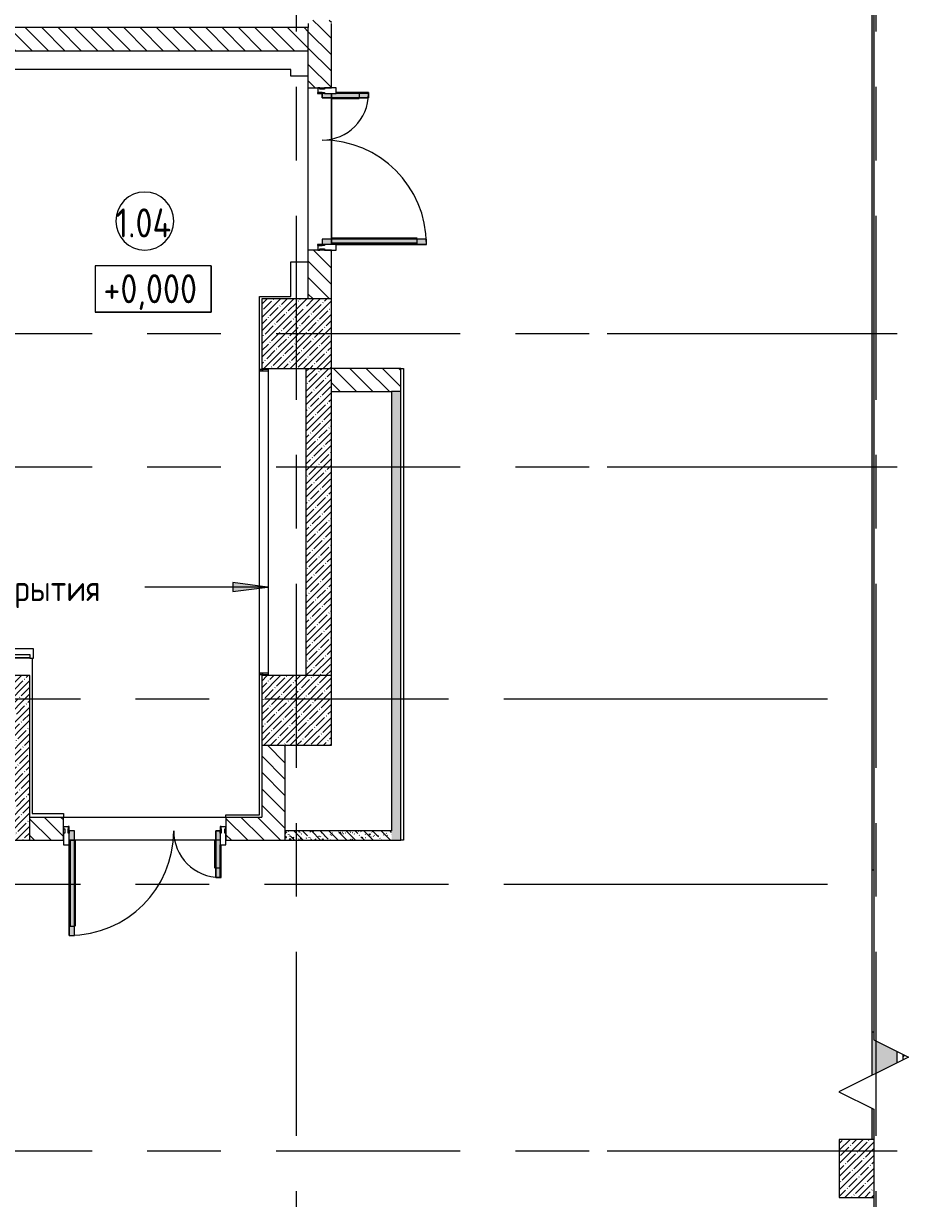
# Model space of a CAD drawing. Header units: millimetres. Extents: x -3129 to 197107, y -8553 to 29000.
# Drawn here: x 30955 to 38588, y 10690 to 20825 of the extents above; entities that cross this region are included whole.
import ezdxf

# ---------------------------------------------------------------- set-up
doc = ezdxf.new("R2010")
doc.units = ezdxf.units.MM
doc.linetypes.add('Осевая', pattern=[3175, 635, -476.25, 1587.5, -476.25])
for name, color, linetype, lineweight in [('A-AREA-IDEN', 7, 'Continuous', 9), ('A-DETL-GENF', 7, 'Continuous', 9), ('A-GLAZ-CWMG', 7, 'Continuous', 9), ('A-WALL', 7, 'Continuous', 9), ('A-WALL-1', 7, 'Continuous', 13), ('G-ANNO-DIMS', 7, 'Continuous', 9), ('G-ANNO-TEXT', 7, 'Continuous', 9), ('I-WALL', 7, 'Continuous', 9), ('S-COLS', 7, 'Continuous', 9), ('Оси', 7, 'Continuous', 9), ('Оси-2', 7, 'Осевая', 9)]:
    doc.layers.add(name, color=color, linetype=linetype, lineweight=lineweight)
for name, color, linetype, lineweight, true_color in [('A-DETL-GENF-1', 7, 'Continuous', 9, 0xaaaaaa), ('A-DETL-GENF-2', 7, 'Continuous', 9, 0xe2e2e2), ('A-DOOR-1', 7, 'Continuous', 9, 0xaaaaaa), ('A-FLOR-1', 7, 'Continuous', 9, 0xaaaaaa), ('A-WALL-PATT-1', 7, 'Continuous', 9, 0x787878), ('I-WALL-1', 7, 'Continuous', 9, 0x787878)]:
    doc.layers.add(name, color=color, linetype=linetype, lineweight=lineweight, true_color=true_color)
doc.styles.add('GOST Common', font='GOST_Common.ttf', dxfattribs={"width": 0.9, "height": 250})
doc.styles.add('GOST Common_4', font='GOST_Common.ttf', dxfattribs={"width": 0.9, "height": 222.003871})
pattern_1 = [(45, (0, 0), (-57.02463, 57.02463), []), (45, (57.025, 0), (-57.02463, 57.02463), [100.806, -20.161, 3.353, -16.808])]
pattern_2 = [(135, (0, 0), (-70.71068, -70.71068), [])]
pattern_3 = [(135, (0, 0), (-75.43415, -75.43415), [106.68, -17.78, 3.556, -17.78]), (135, (0, 75.39), (-75.43415, -75.43415), []), (50, (0, 0), (127.52922, -11.15758), [13.335, -146.685]), (355, (0, 0), (-24.66966, 133.74002), [10.668, -117.348]), (100.451, (10.63, -0.93), (102.85973, 122.58178), [11.333, -124.663]), (46.184, (0, 35.56), (189.75516, -29.43036), [20.002, -220.027]), (96.636, (15.81, 33.1), (166.1822, 173.1996), [17, -186.995]), (351.184, (0, 35.56), (166.1839, 173.1976), [16.002, -176.022]), (21, (17.78, 26.67), (106.13027, -71.58603), [13.335, -146.685]), (326, (17.78, 26.67), (43.26188, 128.93175), [10.668, -117.348]), (71.451, (26.62, 20.7), (149.39198, 57.34505), [11.333, -124.663]), (37.5, (0, 0), (2.16223, 59.18836), [3.353, -112.573, 3.353, -115.773, -117.792]), (37.5, (0, 0), (2.16223, 59.18836), [-235.052, 3.353, -114.44]), (7.5, (0, 0), (46.77386, 70.12615), [3.353, -64.567, 3.353, -109.906, -44.894]), (7.5, (0, 0), (46.77386, 70.12615), [-181.178, 3.353, -41.542]), (327.5, (-39.65, 0), (94.91367, -4.010093), [3.353, -41.097, 3.353, -135.331, -184.023]), (327.5, (-39.65, 0), (94.91367, -4.010093), [-183.134, 3.353, -180.67]), (317.5, (-57.43, 0), (103.69057, 17.79882), [3.353, -54.432, 3.353, -88.748, -130.683]), (317.5, (-57.43, 0), (103.69057, 17.79882), [-149.885, 3.353, -127.33])]

# ---------------------------------------------------------------- blocks, each defined once
blk = doc.blocks.new('BSC_Колонна _Прямоугольная - 600х600-V23-План монтажа стен и перегородок 2 этажа  в осях 1-12')
at = {"layer": 'S-COLS'}
h = blk.add_hatch(dxfattribs=at)
h.set_pattern_fill('FP_35', color=256, style=0, pattern_type=2)
h.set_pattern_definition([(45, (-33310, -18150), (-57.02463, 57.02463), []), (45, (-33252.975, -18150), (-57.02463, 57.02463), [100.806, -20.161, 3.353, -16.808])])
h.paths.add_polyline_path([(-300, -300), (300, -300), (300, 300), (-300, 300)])
for p, q in [((300, 300), (-300, 300)), ((-300, 300), (-300, -300)), ((300, -300), (300, 300)), ((-300, -300), (300, -300))]:
    blk.add_line(p, q, dxfattribs=at)
blk = doc.blocks.new('BSC_Колонна _Прямоугольная - 600х600-V31-План монтажа стен и перегородок 2 этажа  в осях 1-12')
at = {"layer": 'S-COLS'}
h = blk.add_hatch(dxfattribs=at)
h.set_pattern_fill('FP_38', color=256, style=0, pattern_type=2)
h.set_pattern_definition([(45, (-33310, -14900), (-57.02463, 57.02463), []), (45, (-33252.975, -14900), (-57.02463, 57.02463), [100.806, -20.161, 3.353, -16.808])])
h.paths.add_polyline_path([(-300, -300), (300, -300), (300, 300), (-300, 300), (-300, -63)])
for p, q in [((300, 300), (-300, 300)), ((-300, 300), (-300, -300)), ((300, -300), (300, 300)), ((-300, -300), (300, -300))]:
    blk.add_line(p, q, dxfattribs=at)
blk = doc.blocks.new('BSC_Колонна _Прямоугольная - 500х500-V62-План монтажа стен и перегородок 2 этажа  в осях 1-12')
at = {"layer": 'S-COLS'}
h = blk.add_hatch(dxfattribs=at)
h.set_pattern_fill('FP_77', color=256, style=0, pattern_type=2)
h.set_pattern_definition([(45, (-38240, -10950), (-57.02463, 57.02463), []), (45, (-38182.975, -10950), (-57.02463, 57.02463), [100.806, -20.161, 3.353, -16.808])])
h.paths.add_polyline_path([(-250, -250), (48, -250), (48, 250), (-250, 250)])
for p, q in [((48, 250), (-250, 250)), ((-250, 250), (-250, -250)), ((-250, -250), (48, -250))]:
    blk.add_line(p, q, dxfattribs=at)
blk = doc.blocks.new('Прямоугольный импост - Импост структурный с накладкой - 160мм Темный-32479175-План монтажа стен и перегородок 2 этажа  в осях 1-12')
at = {"layer": 'A-GLAZ-CWMG'}
for p, q in [((-50, 40), (-50, 140)), ((-50, 140), (0, 140)), ((0, 140), (0, 40)), ((-40, 40), (-50, 40)), ((-50, -17), (-50, 0)), ((-50, 0), (-40, 0)), ((-40, 0), (-40, 40)), ((-10, 40), (-10, 0)), ((0, 40), (-10, 40)), ((-10, 0), (0, 0)), ((0, 0), (0, -17)), ((0, -17), (-50, -17))]:
    blk.add_line(p, q, dxfattribs=at)
blk = doc.blocks.new('Дверь_Витражная_остекление_ - Д-39_л_ Актовый-32481803-План монтажа стен и перегородок 2 этажа  в осях 1-12')
at = {"layer": 'A-DETL-GENF-2'}
for points in [[(605, 920), (605, 20), (650, 20), (650, 920)], [(-660, 420), (-660, 140), (-650, 140), (-650, 40), (-660, 40), (-660, 20), (-615, 20), (-615, 420), (-650, 420)]]:
    blk.add_hatch(color=256, dxfattribs=at).paths.add_polyline_path(points)
at = {"layer": 'A-DETL-GENF-1'}
for p, q in [((650, 920), (605, 920)), ((605, 920), (605, 20)), ((650, 920), (605, 920)), ((605, 920), (605, 20)), ((650, 920), (650, 140)), ((650, 140), (650, 920)), ((596, 840), (596, 100)), ((650, 840), (605, 840)), ((640, 840), (640, 100)), ((-660, 420), (-615, 420)), ((-660, 420), (-660, 140)), ((-615, 420), (-660, 420)), ((-660, 420), (-660, 140)), ((-615, 420), (-615, 20)), ((-615, 20), (-615, 420)), ((-660, 340), (-615, 340)), ((-650, 340), (-650, 140)), ((-606, 340), (-606, 100)), ((-650, 100), (-615, 100)), ((-615, 20), (-650, 20)), ((-650, 20), (-615, 20)), ((650, 100), (605, 100)), ((605, 20), (650, 20)), ((605, 20), (650, 20)), ((650, 40), (650, 20)), ((650, 20), (650, 40))]:
    blk.add_line(p, q, dxfattribs=at)
at = {"layer": 'A-DOOR-1'}
for p, q in [((650, 920), (650, 140)), ((-650, 420), (-650, 140)), ((-650, 20), (-660, 20)), ((-660, 20), (-660, -20)), ((-650, 40), (-650, 20)), ((-650, -20), (-650, 20)), ((650, 40), (650, 20)), ((660, 20), (650, 20)), ((650, 20), (650, -20)), ((660, -20), (660, 20)), ((-660, -20), (-650, -20)), ((650, -20), (660, -20))]:
    blk.add_line(p, q, dxfattribs=at)
for centre, radius, start, end in [((650, 20), 900, 90, 180), ((-650, 20), 400, 360, 90)]:
    blk.add_arc(centre, radius, start, end, dxfattribs=at)
blk = doc.blocks.new('Прямоугольный импост - Импост структурный с накладкой - 160мм Темный-32479277-План монтажа стен и перегородок 2 этажа  в осях 1-12')
at = {"layer": 'A-GLAZ-CWMG'}
for p, q in [((0, 140), (-50, 140)), ((-50, 140), (-50, 40)), ((0, 40), (0, 140)), ((-50, 40), (-40, 40)), ((-40, 0), (-50, 0)), ((-50, 0), (-50, -17)), ((-40, 40), (-40, 0)), ((-10, 0), (-10, 40)), ((-10, 40), (0, 40)), ((0, 0), (-10, 0)), ((0, -17), (0, 0)), ((-50, -17), (0, -17))]:
    blk.add_line(p, q, dxfattribs=at)
blk = doc.blocks.new('Стены наклон_ амфитеатр - Стены наклон_ амфитеатр-32992696-План монтажа стен и перегородок 2 этажа  в осях 1-12')
at = {"layer": 'A-WALL-PATT-1'}
h = blk.add_hatch(dxfattribs=at)
h.set_pattern_fill('FP_92', color=256, style=0, pattern_type=2)
h.set_pattern_definition([(0, (26444.5, 15393.4), (0, 246.1), []), (90, (26444.5, 15393.4), (-1300, 8e-14), [])])
h.paths.add_polyline_path([(30993, 15354), (31010, 15354), (31010, 15381), (21879, 15381), (21879, 15354), (30643, 15354)])
h = blk.add_hatch(dxfattribs=at)
h.set_pattern_fill('FP_91', color=256, style=0, pattern_type=2)
h.set_pattern_definition([(180, (26444.5, 15352), (-4e-13, -3050), []), (270, (26444.5, 15352), (1300, 8e-14), [])])
h.paths.add_polyline_path([(30991, 15350), (31010, 15350), (31010, 15354), (21879, 15354), (21879, 15350), (30643, 15350)])
at = {"layer": 'A-WALL'}
for p, q in [((31041, 15431), (30590, 15431)), ((31041, 15350), (31041, 15431)), ((30590, 15381), (31010, 15381)), ((31010, 15354), (30590, 15354)), ((31010, 15350), (30590, 15350)), ((31010, 15381), (31010, 15350)), ((31010, 15350), (31041, 15350))]:
    blk.add_line(p, q, dxfattribs=at)
blk = doc.blocks.new('DET_L_Линия разрыва - М100-30654710-План монтажа стен и перегородок 2 этажа  в осях 1-12')
at = {"layer": 'A-DETL-GENF'}
for p, q in [((11890, 300), (11740, 0)), ((12190, -300), (11890, 300)), ((11740, 0), (0, 0)), ((12340, 0), (12190, -300)), ((24080, 0), (12340, 0))]:
    blk.add_line(p, q, dxfattribs=at)
blk = doc.blocks.new('Марка_Помещения - Номер-25198446-План монтажа стен и перегородок 2 этажа  в осях 1-12')
at = {"layer": 'A-AREA-IDEN'}
for start, end in [(360, 180), (180, 360)]:
    blk.add_arc((0, 0), 2.5, start, end, dxfattribs=at)
blk = doc.blocks.new('Высотные отметки - 10х4_h_-17668695-План монтажа стен и перегородок 2 этажа  в осях 1-12')
at = {"layer": 'G-ANNO-DIMS'}
for p, q in [((-5, 4), (-5, 0)), ((5, 4), (-5, 4)), ((5, 4), (-5, 4)), ((-5, 4), (-5, 0)), ((5, 4), (5, 0)), ((5, 0), (5, 4)), ((5, 0), (-5, 0)), ((-5, 0), (5, 0))]:
    blk.add_line(p, q, dxfattribs=at)

msp = doc.modelspace()

# ---------------------------------------------------------------- hatches: boundary and pattern name
at = {"layer": 'G-ANNO-TEXT'}
msp.add_hatch(color=256, dxfattribs=at).paths.add_polyline_path([(33059.3, 15964.1), (32759.3, 16003.6), (32759.3, 15924.6)])
at = {"layer": 'I-WALL'}
h = msp.add_hatch(dxfattribs=at)
h.set_pattern_fill('FP_15', color=256, style=0, pattern_type=2)
h.set_pattern_definition(pattern_1)
h.paths.add_polyline_path([(38270, 11200), (38287.7, 11200), (38287.7, 11459.9), (38270, 11468.7), (38270, 11459.9)])
h.paths.add_polyline_path([(38270, 11751), (38490, 11861), (38490, 11958.7), (38287.7, 12059.9), (38287.7, 12125), (38270, 12125), (38270, 11852.6)])
h.paths.add_polyline_path([(38270, 13525), (38287.7, 13525), (38287.7, 21575), (38270, 21575), (38270, 16930)])
h.paths.add_polyline_path([(38287.7, 22975), (38287.7, 23400), (38270, 23400), (38270, 22975)])
h = msp.add_hatch(dxfattribs=at)
h.set_pattern_fill('FP_11', color=256, style=0, pattern_type=2)
h.set_pattern_definition(pattern_2)
h.paths.add_polyline_path([(33410, 20790), (33610, 20790), (33610, 20855), (33410, 20855), (33410, 20825)])
h.paths.add_polyline_path([(33610, 21955), (33610, 22000), (33410, 22000), (33410, 21955)])
h = msp.add_hatch(dxfattribs=at)
h.set_pattern_fill('FP_11', color=256, style=0, pattern_type=2)
h.set_pattern_definition(pattern_2)
h.paths.add_polyline_path([(33410, 20590), (33410, 20790), (30610, 20790), (30610, 20590), (33296.3, 20590)])
h = msp.add_hatch(dxfattribs=at)
h.set_pattern_fill('FP_11', color=256, style=0, pattern_type=2)
h.set_pattern_definition(pattern_2)
h.paths.add_polyline_path([(33410, 18450), (33610, 18450), (33610, 18870), (33410, 18870)])
h.paths.add_polyline_path([(33410, 20270), (33610, 20270), (33610, 20790), (33410, 20790)])
h = msp.add_hatch(dxfattribs=at)
h.set_pattern_fill('FP_15', color=256, style=0, pattern_type=2)
h.set_pattern_definition(pattern_1)
h.paths.add_polyline_path([(33591.9, 15200), (33610, 15200), (33610, 17850), (33390, 17850), (33390, 15200)])
h = msp.add_hatch(dxfattribs=at)
h.set_pattern_fill('FP_11', color=256, style=0, pattern_type=2)
h.set_pattern_definition(pattern_2)
h.paths.add_polyline_path([(34130, 17650), (34210, 17650), (34210, 17850), (33610, 17850), (33610, 17650)])
h = msp.add_hatch(dxfattribs=at)
h.set_pattern_fill('FP_15', color=256, style=0, pattern_type=2)
h.set_pattern_definition(pattern_1)
h.paths.add_polyline_path([(30790, 13780), (31010, 13780), (31010, 15200), (30790, 15200), (30790, 14000)])
h = msp.add_hatch(dxfattribs=at)
h.set_pattern_fill('FP_11', color=256, style=0, pattern_type=2)
h.set_pattern_definition(pattern_2)
h.paths.add_polyline_path([(33210, 13780), (33210, 14600), (33010, 14600), (33010, 13780)])
h = msp.add_hatch(dxfattribs=at)
h.set_pattern_fill('FP_11', color=256, style=0, pattern_type=2)
h.set_pattern_definition(pattern_2)
h.paths.add_polyline_path([(31300, 13780), (31300, 13980), (31010, 13980), (31010, 13780)])
h.paths.add_polyline_path([(33010, 13780), (33010, 13980), (32700, 13980), (32700, 13780)])
h = msp.add_hatch(dxfattribs=at)
h.set_pattern_fill('FP_15', color=256, style=0, pattern_type=2)
h.set_pattern_definition(pattern_1)
h.paths.add_polyline_path([(38540, 11886), (38587.7, 11909.9), (38540, 11933.7), (38540, 11909.9)])
at = {"layer": 'I-WALL-1'}
h = msp.add_hatch(dxfattribs=at)
h.set_pattern_fill('FP_40', color=256, style=0, pattern_type=2)
h.set_pattern_definition(pattern_3)
h.paths.add_polyline_path([(34210, 13780), (34210, 17650), (34130, 17650), (34130, 13780)])
h = msp.add_hatch(dxfattribs=at)
h.set_pattern_fill('FP_40', color=256, style=0, pattern_type=2)
h.set_pattern_definition(pattern_3)
h.paths.add_polyline_path([(33210, 13780), (34130, 13780), (34130, 13860), (33210, 13860)])

# ---------------------------------------------------------------- linework, layer by layer
at = {"layer": 'A-FLOR-1'}
for p, q in [((33260, 20429), (30610, 20429)), ((33260, 20370), (33260, 20429)), ((33410, 20370), (33260, 20370)), ((33610, 20220), (33610, 18920)), ((33610, 18920), (33610, 20220)), ((33260, 18470), (33260, 18770)), ((33260, 18770), (33410, 18770)), ((32990, 17840), (32990, 18470)), ((32990, 18470), (33260, 18470)), ((34210, 17850), (34231, 17850)), ((34231, 17850), (34231, 13780)), ((31030, 15350), (31030, 14011)), ((32990, 14000), (32990, 15210)), ((31030, 14011), (31300, 14011)), ((31300, 14011), (31300, 13980)), ((32700, 13980), (32700, 14000)), ((32700, 14000), (32990, 14000)), ((34231, 13780), (34210, 13780))]:
    msp.add_line(p, q, dxfattribs=at)
at = {"layer": 'A-WALL-1'}
for p, q in [((33002.5, 17840), (33002.5, 17830)), ((33015, 17840), (33015, 17830)), ((33610, 17650), (33610, 17850)), ((34210, 17650), (34130, 17650)), ((33002.5, 15220), (33002.5, 15210)), ((33015, 15220), (33015, 15210)), ((31010, 13780), (31010, 13980))]:
    msp.add_line(p, q, dxfattribs=at)
at = {"layer": 'G-ANNO-TEXT'}
for p, q in [((32007, 15964.1), (32000.6, 15964.1)), ((33059.3, 15964.1), (32007, 15964.1)), ((33059.3, 15964.1), (32759.3, 16003.6)), ((32759.3, 16003.6), (32759.3, 15924.6)), ((32759.3, 15924.6), (33059.3, 15964.1))]:
    msp.add_line(p, q, dxfattribs=at)
at = {"layer": 'I-WALL'}
for p, q in [((38270, 23004), (38270, 11751)), ((33410, 20790), (30810, 20790)), ((33410, 20825), (33410, 20790)), ((33410, 18450), (33410, 20790)), ((33610, 20790), (33610, 20825)), ((33610, 20270), (33610, 20790)), ((30610, 20590), (33410, 20590)), ((33410, 20270), (33610, 20270)), ((33610, 18870), (33410, 18870)), ((33610, 18450), (33610, 18870)), ((33065, 17840), (32990, 17840)), ((32990, 15210), (32990, 17840)), ((33065, 17840), (33065, 15210)), ((33390, 17850), (33390, 15200)), ((34210, 17850), (33610, 17850)), ((34210, 13780), (34210, 17850)), ((32990, 17830), (33065, 17830)), ((33610, 15200), (33610, 17650)), ((33610, 17650), (34130, 17650)), ((34130, 17650), (34130, 13860)), ((33065, 15220), (32990, 15220)), ((32990, 15210), (33065, 15210)), ((31010, 15200), (30610, 15200)), ((31010, 13980), (31010, 15200)), ((33010, 14600), (33010, 13980)), ((33210, 14600), (33210, 13780)), ((31010, 13980), (33010, 13980)), ((31300, 13780), (31300, 13980)), ((32700, 13980), (32700, 13780)), ((34130, 13860), (33210, 13860)), ((20210, 13780), (31300, 13780)), ((32650, 13780), (31350, 13780)), ((32700, 13780), (34210, 13780)), ((38270, 13525), (38287.7, 13525)), ((38287.7, 12125), (38270, 12125)), ((38490, 11861), (38490, 11958.7)), ((38540, 11933.7), (38540, 11886)), ((38270, 11468.7), (38270, 11200))]:
    msp.add_line(p, q, dxfattribs=at)
at = {"layer": 'Оси'}
for p, q in [((35990, 18150), (38490, 18150)), ((35990, 17000), (38490, 17000)), ((35390, 15000), (37890, 15000)), ((35390, 13400), (37890, 13400)), ((35990, 11100), (38490, 11100))]:
    msp.add_line(p, q, dxfattribs=at)
at = {"layer": 'Оси-2'}
for p, q in [((33310, 593.7), (33310, 24898.1)), ((38310, 593.7), (38310, 21277.7)), ((272.4, 18150), (35990, 18150)), ((272.4, 17000), (35990, 17000)), ((171.4, 15000), (35390, 15000)), ((171.4, 13400), (35390, 13400)), ((272.4, 11100), (35990, 11100))]:
    msp.add_line(p, q, dxfattribs=at)

# ---------------------------------------------------------------- block references
at = {"layer": 'A-AREA-IDEN', "xscale": 99.99999999999993, "yscale": 99.99999999999993, "zscale": 99.99999999999993}
msp.add_blockref('Марка_Помещения - Номер-25198446-План монтажа стен и перегородок 2 этажа  в осях 1-12', (32000.7, 19121.3), dxfattribs=at)
at = {"layer": 'A-DETL-GENF', "rotation": 90.00000000000031}
msp.add_blockref('DET_L_Линия разрыва - М100-30654710-План монтажа стен и перегородок 2 этажа  в осях 1-12', (38287.7, -280), dxfattribs=at)
at = {"layer": 'A-DOOR-1'}
for p, rotation in [((33510, 19570), 269.9999999999996), ((32000, 13880), 180)]:
    msp.add_blockref('Дверь_Витражная_остекление_ - Д-39_л_ Актовый-32481803-План монтажа стен и перегородок 2 этажа  в осях 1-12', p, dxfattribs=dict(at, rotation=rotation))
at = {"layer": 'A-GLAZ-CWMG', "extrusion": (0, 0, -1)}
for p, rotation in [((-33510, 20270), 90.00000000000041), ((-32700, 13880), 180)]:
    msp.add_blockref('Прямоугольный импост - Импост структурный с накладкой - 160мм Темный-32479175-План монтажа стен и перегородок 2 этажа  в осях 1-12', p, dxfattribs=dict(at, rotation=rotation))
at = {"layer": 'A-GLAZ-CWMG'}
for p, rotation in [((33510, 18870), 269.9999999999996), ((31300, 13880), 180)]:
    msp.add_blockref('Прямоугольный импост - Импост структурный с накладкой - 160мм Темный-32479277-План монтажа стен и перегородок 2 этажа  в осях 1-12', p, dxfattribs=dict(at, rotation=rotation))
at = {"layer": 'A-WALL'}
msp.add_blockref('Стены наклон_ амфитеатр - Стены наклон_ амфитеатр-32992696-План монтажа стен и перегородок 2 этажа  в осях 1-12', (0, 0), dxfattribs=at)
at = {"layer": 'G-ANNO-DIMS', "xscale": 99.99999999999993, "yscale": 99.99999999999993, "zscale": 99.99999999999993}
msp.add_blockref('Высотные отметки - 10х4_h_-17668695-План монтажа стен и перегородок 2 этажа  в осях 1-12', (32072.9, 18335.6), dxfattribs=at)
at = {"layer": 'S-COLS'}
for name, p in [('BSC_Колонна _Прямоугольная - 600х600-V23-План монтажа стен и перегородок 2 этажа  в осях 1-12', (33310, 18150)), ('BSC_Колонна _Прямоугольная - 600х600-V31-План монтажа стен и перегородок 2 этажа  в осях 1-12', (33310, 14900)), ('BSC_Колонна _Прямоугольная - 500х500-V62-План монтажа стен и перегородок 2 этажа  в осях 1-12', (38240, 10950))]:
    msp.add_blockref(name, p, dxfattribs=at)

# ---------------------------------------------------------------- texts
at = {"layer": 'A-AREA-IDEN', "insert": (31749.8, 19229.9), "char_height": 250, "width": 627.721, "attachment_point": 1, "style": 'GOST Common'}
msp.add_mtext('1.04', dxfattribs=at)
at = {"layer": 'G-ANNO-DIMS', "insert": (31644.2, 18662.3), "char_height": 250, "width": 1028.823, "attachment_point": 1, "line_spacing_factor": 1.022761, "style": 'GOST Common'}
msp.add_mtext('+0,000', dxfattribs=at)
at = {"layer": 'G-ANNO-TEXT', "insert": (30214.7, 16064.9), "char_height": 222, "width": 2164.556, "attachment_point": 1, "style": 'GOST Common_4'}
msp.add_mtext('перекрытия', dxfattribs=at)

doc.saveas('drawing.dxf')
